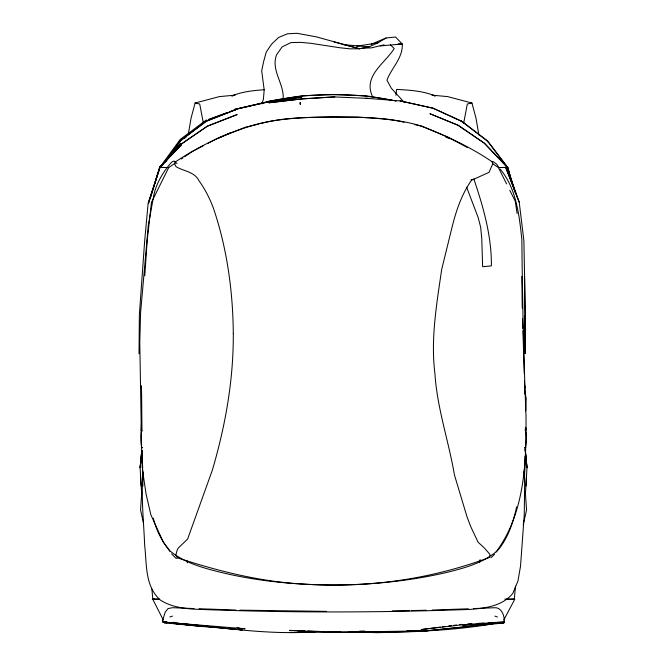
<?xml version="1.0" encoding="UTF-8"?>
<svg xmlns="http://www.w3.org/2000/svg" width="666" height="666" viewBox="0 0 666 666"><rect width="100%" height="100%" fill="white"/><g stroke="black" fill="none" stroke-linecap="round" stroke-linejoin="round"><path stroke-width="1" d="M524.583 276.831L525.249 353.604L525.332 315.617L523.892 240.701L519.18 201.915L505.735 167.474L498.384 167.549L492.424 163.536M283.092 99.775C284.773 84.066 270.637 70.779 276.54 54.87L282.109 46.911L290.909 42.599L300.857 42.374L310.739 43.29L340.06 47.777L349.833 48.834L359.598 48.776L369.072 46.853L377.805 42.89L386.064 37.995L395.546 37.005L402.256 43.998C403.047 58.025 391.483 67.824 386.938 80.211L391.392 88.337L404.22 102.339M139.019 353.788L139.369 314.61L144.647 241.242L148.152 203.055L159.998 167.349L168.723 167.549L175.383 163.02M496.145 551.956C525.174 512.329 526.365 462.079 525.99 415.093C523.609 356.501 522.435 297.869 521.844 239.244C519.189 215.043 516.4 188.478 500.149 169.056M142.199 455.952L142.199 462.887M524.408 468.914L524.017 477.838M524.475 464.943L524.55 460.972M525.624 410.539L525.849 398.16L525.158 391.092M525.632 410.955L525.857 398.826L525.166 391.616M142.174 451.082L142.882 486.072M141.525 421.436L141.284 430.744L142.183 430.744L141.85 431.185M141.525 422.619L141.284 430.744L141.966 430.361L141.467 385.731M524.958 460.897L524.325 477.755M525.133 341.084L525.574 328.954L525.166 321.845M525.957 485.989L526.981 467.815L525.099 447.419M524.45 482.026L525.058 456.26M144.78 275.791L147.161 240.817L151.448 202.347L168.723 167.549L159.99 167.391L148.493 203.338L159.59 167.224L181.418 144.963L159.557 167.333M526.556 477.072L525.432 493.514L526.548 510.014L523.226 524.825M141.492 395.138L141.525 412.52M141.567 393.415L141.517 409.548M141.725 450.474L140.126 467.815L141.15 485.989M141.808 450.541L140.126 467.815L141.891 450.416M515.526 586.18L514.269 599.117L506.127 599.292M395.92 95.321L396.628 89.419C409.682 90.101 423.077 90.901 435.281 95.979L431.968 95.163L447.652 96.603L471.953 103.03L475.982 118.123L478.879 135.031M143.207 472.169C140.817 496.32 143.714 520.712 144.63 544.905C146.845 563.819 144.664 586.271 160.398 600.091C170.404 606.543 182.151 608.333 193.756 609.149C285.681 612.887 377.888 612.753 469.846 609.423C485.306 608.241 502.222 606.193 512.778 593.456L517.982 580.877L520.537 566.017L524.259 514.66L524.7 479.037L523.767 472.003M153.396 197.477C155.461 184.865 162.179 173.435 170.271 163.669L172.419 161.572L174.217 161.064L177.039 163.528M188.336 134.032L191.067 118.123L195.096 103.03L219.389 96.603L235.073 95.163L231.76 95.979C242.058 91.625 253.305 90.543 264.344 89.727M516.633 506.893C513.145 522.527 508.125 538.253 497.519 550.607C483.533 562.787 465.484 567.757 447.885 572.161C410.622 580.985 372.311 584.781 334.057 584.989C295.388 584.873 256.635 581.26 219.047 571.894C201.84 567.648 184.432 562.579 170.388 551.282C162.096 541.783 156.277 530.494 153.338 518.24M463.661 123.202L467.324 104.004L471.953 103.03M479.537 562.662L480.119 559.623M159.199 170.255L159.59 168.248L150.474 197.627M141.267 431.352C140.559 436.538 140.534 442.091 141.642 447.219M159.166 170.255L159.582 168.248M153.188 198.443L148.302 225.449L140.576 312.829L139.768 342.149L141.833 460.914L142.932 473.068L146.137 494.322L150.866 514.76L163.287 542.107L169.83 551.315M525.416 447.552C526.523 442.424 526.498 436.871 525.79 431.685M261.738 103.863L263.403 99.359L264.177 89.877L261.688 70.754L263.669 61.455L266.233 52.123L271.628 44.089L278.629 37.454L287.504 33.783L297.078 33.3L315.917 36.763L359.598 48.776L334.265 42M503.746 620.121L514.835 599.117L504.803 599.167M164.535 162.479L179.429 141.758L205.153 121.811L235.806 109.657L207.559 120.529L181.21 139.885L164.644 162.446M159.998 167.158L180.195 139.477L206.41 119.897M159.624 167.224L180.702 143.723L160.964 166.517L180.736 143.473L165.842 161.214L180.819 143.19L173.826 151.806M170.021 156.51L171.92 154.162M494.547 554.27L490.892 557.792M525.158 430.311L525.915 429.936L525.815 427.863L525.915 429.936L525.324 430.427L525.449 427.264M184.515 138.203L186.089 136.971M491.916 161.988L492.832 161.413L496.57 164.094L498.359 166.575M181.294 159.016L182.975 157.875M184.665 156.726L192.258 151.582L202.964 145.937M230.211 132.767L218.764 138.103M207.426 143.59L218.132 137.945L245.388 127.231L259.141 123.959M159.582 167.416L159.998 167.349M178.38 557.375L176.099 558.391L171.612 553.829M503.696 622.993L462.695 625.149L504.037 622.843C505.211 617.332 501.956 607.076 494.638 607.733L473.401 608.591M371.17 44.264L386.064 37.995M235.93 629.395L164.385 622.843L166.791 622.069M208.341 119.872L227.747 112.546M233.566 110.348L236.48 109.249L229.687 111.713M525.149 447.569L525.832 447.294L524.925 447.494M208.341 119.472L227.747 112.421M169.838 616.982L172.511 616.092M154.271 599.034L152.264 599.117L159.049 599.1M349.067 631.684L377.023 632.7L421.17 631.393L503.388 622.993M361.871 48.177L371.162 47.91L384.115 44.822M471.07 179.82L473.876 179.054C483.341 207.134 491.666 235.922 491.383 265.884L482.634 266.7L481.759 238.42L480.661 227.289L478.238 217.782L466.658 187.246M392.182 100.258L366.283 95.796L333 94.647L302.439 95.688L269.072 101.282L235.473 109.282M261.105 123.493C284.832 116.941 309.757 117.557 334.149 116.925C357.459 117.699 381.277 116.625 404.079 122.253M235.106 109.49L268.082 101.94L301.856 97.144L267.99 101.94L234.823 109.266M268.39 101.44C308.999 92.924 351.556 92.05 392.291 100.266M356.61 46.229L377.805 42.89M194.064 608.558L172.477 607.692L168.057 608.582L165.235 612.054L162.346 621.203L162.912 622.094L166.325 622.319L164.385 622.843M492.99 623.759C425.74 635.522 357.342 631.018 289.469 632.467L292.541 632.375M496.02 623.334L498.043 623.051M440.417 627.089L421.17 629.57L462.72 624.725L504.478 621.977L488.178 622.852M442.44 626.823L445.487 626.431M448.526 626.04L451.565 625.649M453.588 625.391L456.626 624.999M459.665 624.608L461.696 624.342M474.833 625.724L421.178 631.368M476.848 625.491L480.894 625.008M482.908 624.766L485.939 624.408M489.976 623.925L491.991 623.684M515.342 192.849L507.525 167.474L505.735 167.474L519.105 202.164L507.117 167.382L498.384 167.549L506.601 183.941M380.186 45.937L402.256 43.998L398.185 43.823M507.151 167.382L513.977 188.903M334.915 96.903L300.183 99.067L269.022 102.78L303.005 98.784L333.882 96.911L368.673 98.426M467.798 623.942L471.878 623.726M477.988 623.393L484.099 623.068M468.34 608.799L432.234 610.064M316.117 631.718C266.733 635.414 217.824 626.781 168.814 622.36M297.669 632.217L315.093 631.684M426.123 610.239L411.771 610.555M340.784 631.701L327.389 631.693M359.424 631.177L364.593 631.027M409.715 610.597L392.249 610.872M406.801 630.835L421.178 630.91L333.541 632.284L289.469 630.386L304.845 630.918M326.465 611.388L239.91 610.148M507.509 167.466L484.082 142.949L457.584 125L429.911 113.728L458.533 125.491L484.69 143.481L507.184 167.274L508.682 173.21M159.341 599.308L152.839 599.117L151.881 589.16M235.839 610.031L199.126 608.749M167.049 622.211L162.912 622.094L245.13 628.779L242.066 628.388M172.344 622.377L175.325 622.444M354.245 631.701L377.023 632.334M210.439 626.823L201.257 626.54L169.206 623.018M307.917 631.018L320.213 631.443M203.23 626.29L176.423 623.709M205.278 626.365L210.381 626.564M166.741 622.036L165.035 621.828M365.884 98.243L400.349 100.932L432.992 108.2L400.058 100.899M343.39 44.647L369.072 46.853M165.126 622.169L225.724 628.13M238.994 629.678L242.066 629.953M170.23 623.085L174.359 623.501M227.764 628.346L230.827 628.679M233.891 629.012L235.939 629.237M240.026 629.678L242.066 629.903M236.954 627.738L240.018 628.13M394.214 100.616L396.245 100.966L394.28 100.616M195.096 103.03L199.717 104.004L203.38 123.202M414.91 124.659L421.803 126.19L448.085 137.171L467.299 147.494M142.399 447.66L141.292 447.269L142.266 447.735M494.913 616.117L497.435 617.007M445.687 137.071L450.016 138.794M507.317 167.283L508.616 173.243M390.326 44.705L394.214 48.543C384.732 63.695 362.637 76.041 372.644 96.903M152.639 599L163.337 620.121M509.798 190.318L515.284 201.249L517.116 213.545M507.892 167.507L512.637 185.148M511.346 181.285L507.658 167.466L488.578 142.116L462.903 122.011L433.1 108.233L460.597 120.679L486.763 140.26L507.658 167.466L510.714 179.321M143.431 522.852L140.551 510.014L141.675 493.514L140.543 477.072M187.038 560.764L187.429 562.795M525.124 449.5L526.981 467.815L525.091 448.509M524.475 384.032L524.866 388.07M524.483 384.407L524.775 387.495M142.782 471.894L142.932 474.866M142.516 471.794L142.641 474.783M522.46 318.348L522.843 328.663M522.918 330.727L524.284 373.693M142.299 465.85L142.374 467.823M524.467 380.777L524.8 394.022M142.641 465.942L142.682 467.923M522.252 308.175L521.828 276.457M525.033 315.476L525.274 353.588M233.291 333.508C233.566 379.87 225.391 425.99 212.279 470.354L187.612 539.069L178.488 547.843L177.156 550.049L175.807 555.278L177.755 557.95C218.198 571.095 259.89 581.634 302.547 584.024C365.492 588.411 429.37 579.661 488.611 557.775L489.568 557.384L489.893 554.295L484.174 547.818L478.113 542.241L470.704 526.531L466.991 516.724L454.42 474.875C448.693 441.042 437.137 408.241 434.94 373.817C430.552 338.894 436.671 304.087 441.65 269.613L452.364 225.94C456.401 209.873 461.929 193.906 471.528 180.245L488.977 172.386L492.807 163.811L492.282 161.896C470.379 146.92 446.012 135.747 421.387 126.124C400.741 119.53 378.871 118.606 357.409 116.983C324.717 117.083 291.533 116.125 259.474 123.493C230.028 131.518 201.865 144.331 176.423 161.222L175.05 162.021L174.675 164.027L176.024 166.65C183.699 171.353 194.522 171.595 198.976 180.719C205.078 189.152 209.748 198.526 213.436 208.242C227.056 248.351 232.934 291.233 233.291 333.508M181.11 144.197L207.168 126.274L237.171 114.56L207.517 126.09L181.11 144.197M300.133 102.639L300.249 104.287L300.133 102.639M167.133 622.777L165.068 622.568L167.133 622.793M462.679 122.044L461.08 120.721L462.645 122.028"/></g></svg>
